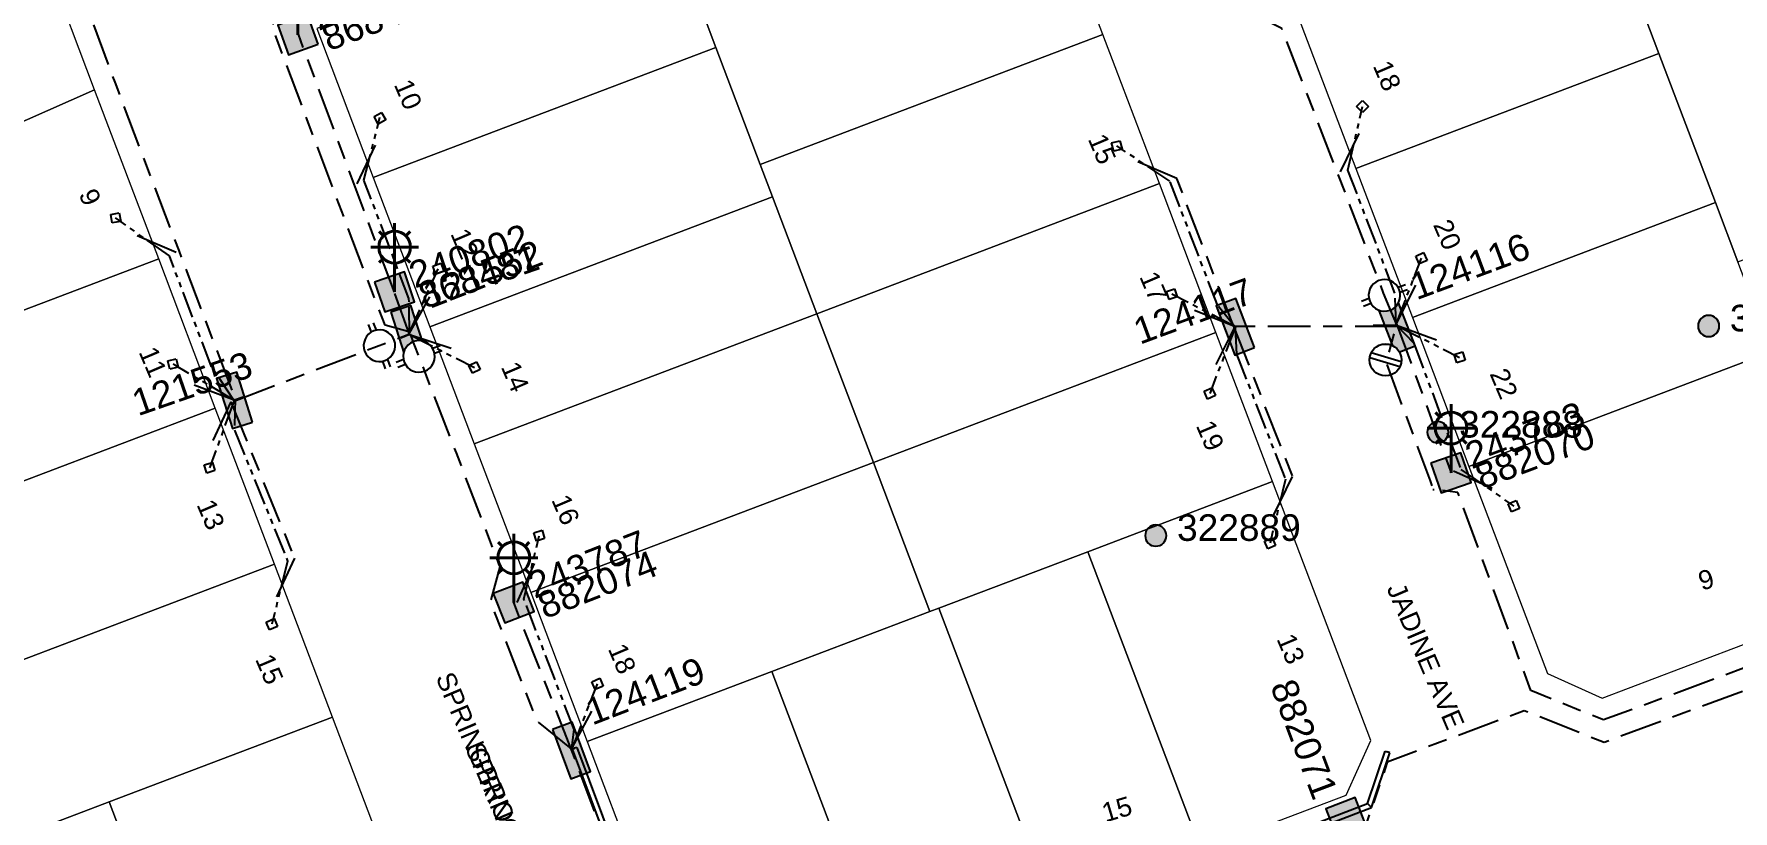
# Model space of a CAD drawing. Header units: metres. Extents: x 308667 to 309873, y 6270550 to 6271594.
# Drawn here: x 309256.3 to 309416.3, y 6271315.9 to 6271389.1 of the extents above; entities that cross this region are included whole.
import ezdxf
from ezdxf.enums import TextEntityAlignment as Align

# ---------------------------------------------------------------- set-up
doc = ezdxf.new("R2010")
doc.units = ezdxf.units.M
doc.linetypes.add('Cable Exist UG', pattern=[8.2, 4, -1.2, 1.8, -1.2])
doc.linetypes.add('PHANTOMX2', pattern=[5, 2.5, -0.5, 0.5, -0.5, 0.5, -0.5])
doc.layers.get('0').update_dxf_attribs({"color": 6})
for name, color, linetype, lineweight in [('_User_LV_Exist', 5, 'Continuous', 35), ('Cadastre Land Parcels_SP_EXT', 96, 'Continuous', 15), ('Cadastre Roads_SP_EXT', 54, 'Continuous', 15), ('Mains_LV_EXT', 161, 'Continuous', 25), ('Mains_LV_SL_EXT', 141, 'Continuous', 25)]:
    doc.layers.add(name, color=color, linetype=linetype, lineweight=lineweight)
for name, color, linetype in [('Equip_LV_EXT', 7, 'Continuous'), ('Equip_SP_SL_EXT', 7, 'Continuous'), ('Services_SP_EXT', 42, 'PHANTOMX2'), ('SupportsOH_SP_TR_HV_LV_SL_EXT', 7, 'Continuous'), ('SupportsUG_SP_LV_EXT', 7, 'Continuous'), ('SupportsUG_SP_LV_SL_EXT', 7, 'Continuous'), ('Trench_SP_EXT', 7, 'Continuous'), ('UG_Details_SP_MISC', 7, 'Continuous')]:
    doc.layers.add(name, color=color, linetype=linetype)
doc.styles.add('COLUMN_LABEL', font='arial.ttf')
doc.styles.add('iecARIAL', font='arial.ttf', dxfattribs={"height": 2})
doc.styles.add('POLE_LABEL', font='arial.ttf', dxfattribs={"height": 2})
doc.styles.get("Standard").update_dxf_attribs({"font": 'arial.ttf'})

# ---------------------------------------------------------------- blocks, each defined once
blk = doc.blocks.new('COLUMN_EXT')
blk.add_hatch(color=256).paths.add_polyline_path([(-1.49, 1.48), (-1.49, -1.49), (1.48, -1.49), (1.48, 1.48)])
blk.add_lwpolyline([(-1.49, -1.49), (1.48, -1.49), (1.48, 1.48), (-1.49, 1.48)], close=True)
for tag, height, style, flags, p in [('ASSET_NUM', 2.5, 'COLUMN_LABEL', 8, (2, 2)), ('STRUCTURE_PLANT_NUMBER', 0.2, 'POLE_LABEL', 9, (1.81, 0.03)), ('STREET_CODE', 0.2, 'COLUMN_LABEL', 9, (1.81, -0.2))]:
    blk.add_attdef(tag, text='', height=height, dxfattribs=dict(style=style, flags=flags)).set_placement(p, align=Align.MIDDLE_LEFT)
at = {"flags": 9}
for tag, p in [('COLUMN_TYPE', (1.81, -0.4)), ('OWNED_BY', (1.81, -0.6)), ('STATE', (1.81, -0.8)), ('USAGE', (1.81, -1)), ('STREETNAME', (1.81, -1.6)), ('LEGEND', (1.81, -1.2)), ('LOCATION', (1.81, -1.4)), ('SUBURB', (1.81, -1.8)), ('NOTES', (1.81, -2))]:
    blk.add_attdef(tag, text='', height=0.2, dxfattribs=at).set_placement(p, align=Align.MIDDLE_LEFT)
at = {"flags": 1}
blk.add_attdef('Z', (1.81, -2.35), '', height=0.2, dxfattribs=at)
blk = doc.blocks.new('PILLAR_EXT')
blk.add_hatch(color=256).paths.add_polyline_path([(-2.475, 0.99), (-2.475, -0.99), (2.475, -0.99), (2.475, 0.99)])
blk.add_lwpolyline([(-2.475, -0.99), (2.475, -0.99), (2.475, 0.99), (-2.475, 0.99)], close=True)
at = {"style": 'iecARIAL', "flags": 8}
blk.add_attdef('ASSET_NUM', (1.5, 3.5), '', height=2.5, dxfattribs=at)
for tag, p, flags in [('OWNED_BY', (0, -0.2), 9), ('STATE', (0, -0.4), 9), ('SUPPORT_TYPE', (0, -0.6), 9), ('STREETNAME', (0, -1.8), 9), ('USAGE', (0, -0.8), 9), ('LEGEND', (0, -1), 9), ('LOCATION', (0, -1.2), 9), ('NOTES', (0, -1.4), 9), ('PARENT', (0, -1.6), 9), ('SUBURB', (0, -2), 1)]:
    blk.add_attdef(tag, p, '', height=0.2, dxfattribs=dict(flags=flags))
blk = doc.blocks.new('SL_LANTERN_EXT')
at = {"lineweight": 40}
for p, q in [((0, 1.97), (0, 6.47)), ((-1.46, 5.68), (-1.06, 5.28)), ((1.46, 5.68), (1.06, 5.28)), ((-2.25, 4.22), (2.25, 4.22)), ((-1.46, 2.76), (-1.06, 3.16)), ((0, 0), (0, 2.72)), ((1.46, 2.76), (1.06, 3.16))]:
    blk.add_line(p, q, dxfattribs=at)
blk.add_circle((0, 4.22), 1.5, dxfattribs=at)
at = {"style": 'iecARIAL', "flags": 8}
blk.add_attdef('ASSET_NUM', (1.5, 1.5), '', height=2.5, dxfattribs=at)
for tag, p, height, flags in [('OPERATING_VOLTAGE', (0.98, -1.65), 0.2, 9), ('CONSTRUCTED_VOLTAGE', (0.98, -0.65), 0.2, 9), ('CONTROL_TYPE', (0.98, -0.85), 0.2, 9), ('LANTERN_PURPOSE', (0.98, -1.05), 0.2, 9), ('LANTERN_TYPE', (0.98, -1.25), 0.2, 9), ('NO_PHASES', (0.98, -1.45), 0.2, 9), ('LNUMBER', (2.18, -3.25), 2.5, 8), ('ORIENTATION', (0.98, -1.85), 0.2, 9), ('OWNED_BY', (0.98, -2.05), 0.2, 9), ('STATE', (0.98, -2.25), 0.2, 9), ('USAGE', (0.98, -2.45), 0.2, 9), ('CEXIST', (0.98, -2.65), 0.2, 9), ('CNEW', (0.98, -2.85), 0.2, 9), ('CNUMBER', (0.98, -3.05), 0.2, 9), ('CREMOVE', (0.98, -3.25), 0.2, 9), ('CREPLACE', (0.98, -3.45), 0.2, 9), ('LKINGHEIGHT', (0.98, -3.65), 0.2, 9), ('LBRACKET', (0.98, -3.85), 0.2, 9), ('LBRACKETVOCAB', (0.98, -4.05), 0.2, 9), ('LCATEGORY', (0.98, -4.25), 0.2, 9), ('LCHARGE1', (0.98, -4.45), 0.2, 9), ('LCHARGE1PERCENT', (0.98, -4.65), 0.2, 9), ('LCHARGE2', (0.98, -4.85), 0.2, 9), ('LCHARGE2PERCENT', (0.98, -5.05), 0.2, 9), ('LCHARGE3', (0.98, -5.25), 0.2, 9), ('LCHARGE3PERCENT', (0.98, -5.45), 0.2, 9), ('LEXIST', (0.98, -5.65), 0.2, 9), ('LLAMP', (0.98, -5.85), 0.2, 9), ('LLAMPVOCAB', (0.98, -6.05), 0.2, 9), ('LMAST', (0.98, -6.25), 0.2, 9), ('LMASTVOCAB', (0.98, -6.45), 0.2, 9), ('LNEW', (0.98, -6.65), 0.2, 9), ('LANTNUMBER', (0.98, -6.85), 0.2, 9), ('LOUTREACH', (0.98, -7.25), 0.2, 9), ('LOUTREACHVOCAB', (0.98, -7.45), 0.2, 9), ('LRATECODE', (0.98, -7.65), 0.2, 9), ('LREMOVE', (0.98, -7.85), 0.2, 9), ('LREPLACE', (0.98, -8.05), 0.2, 9), ('STREETNAME', (0.98, -9.25), 0.2, 9), ('SUBURB', (0.98, -9.45), 0.2, 1), ('LTYPE', (0.98, -8.25), 0.2, 9), ('LTYPEVOCAB', (0.98, -8.45), 0.2, 9), ('LEGEND', (0.98, -8.65), 0.2, 9), ('LOCATION', (0.98, -8.85), 0.2, 9), ('NOTES', (0.98, -9.05), 0.2, 9)]:
    blk.add_attdef(tag, p, '', height=height, dxfattribs=dict(flags=flags))
blk = doc.blocks.new('CCP_EXT')
at = {"flags": 9}
for tag, p in [('LIFE_SUPPORT', (0, -1.6)), ('STATE', (0, -1.8)), ('NOTES', (0, -2))]:
    blk.add_attdef(tag, text='', height=0.2, dxfattribs=at).set_placement(p, align=Align.MIDDLE_LEFT)
blk.add_wipeout([(0, 0.57), (0.57, 0), (0, -0.57), (-0.57, 0)])
blk.add_lwpolyline([(-0.57, 0), (0, 0.57), (0.57, 0), (0, -0.57), (-0.57, 0)])
at = {"flags": 1}
blk.add_attdef('Z', (0, 0), '', height=0.2, dxfattribs=at)
at = {"flags": 9}
for tag, p in [('CCP_TYPE', (0, 0)), ('CONSTRUCTED_VOLTAGE', (0, -0.2)), ('OPERATING_VOLTAGE', (0, -0.6)), ('ORIENTATION', (0, -0.8)), ('OWNED_BY', (0, -1)), ('NO_PHASES', (0, -0.4)), ('USAGE', (0, -1.2)), ('LEGEND', (0, -1.4))]:
    blk.add_attdef(tag, text='', height=0.2, dxfattribs=at).set_placement(p, align=Align.MIDDLE_LEFT)
blk = doc.blocks.new('POLE_EXT')
blk.add_hatch(color=256).paths.add_polyline_path([(-1, 0, 1), (1, 0, 1)])
blk.add_lwpolyline([(-1, 0, 1), (1, 0, 1)], format="xyb", close=True)
at = {"flags": 8}
blk.add_attdef('pNumber', text='', height=2, dxfattribs=at).set_placement((3, 2.5), align=Align.MIDDLE_CENTER)
at = {"style": 'POLE_LABEL', "flags": 9}
for tag, p in [('STRUCTURE_PLANT_NUMBER', (1.35, 0.03)), ('STREET_CODE', (1.35, -0.2))]:
    blk.add_attdef(tag, text='', height=0.2, dxfattribs=at).set_placement(p, align=Align.MIDDLE_LEFT)
at = {"flags": 9}
for tag, p in [('OWNED_BY', (1.35, -0.4)), ('SPECIAL_USE', (1.35, -0.8)), ('STATE', (1.35, -1)), ('cLV', (1.35, -1.4)), ('hDepth', (1.35, -1.6)), ('PARENT', (1.35, -0.6)), ('USAGE', (1.35, -1.2)), ('hDia', (1.35, -1.8)), ('cHV', (1.35, -2)), ('LBRACKET', (1.35, -2.2)), ('LExisting', (1.35, -2.4)), ('LANTNUMBER', (1.35, -2.6)), ('LOther', (1.35, -2.8)), ('LRemove', (1.35, -3)), ('LEGEND', (1.35, -3.2)), ('cLinedev', (1.35, -3.4)), ('pExisting', (1.35, -3.8)), ('pFooting', (1.35, -4.4)), ('pNew', (1.35, -4.6)), ('LOCATION', (1.35, -3.6)), ('PFNUMBER', (1.35, -4)), ('NEWPFNUMBER', (1.35, -4.2)), ('pRelocate', (1.35, -5)), ('pRemove', (1.35, -5.2)), ('pReplace', (1.35, -5.4)), ('pStay', (1.35, -5.6)), ('pType', (1.35, -5.8)), ('cspan', (1.35, -6)), ('STREETNAME', (1.35, -6.2)), ('SUBURB', (1.35, -6.4)), ('OPERATED_BY', (1.36, -7.01)), ('NOTES', (1.35, -6.6)), ('MAINTAINED_BY', (1.36, -6.81))]:
    blk.add_attdef(tag, text='', height=0.2, dxfattribs=at).set_placement(p, align=Align.MIDDLE_LEFT)
at = {"flags": 1}
blk.add_attdef('Z', (1.35, -7.33), '', height=0.2, dxfattribs=at)
blk = doc.blocks.new('LV_UG_LINKS_OPEN_EXT')
for p, q in [((-0.25, 1.47), (-0.25, 2.22)), ((0.25, 1.47), (0.25, 2.22)), ((-0.25, -1.47), (-0.25, -2.22)), ((0.25, -1.47), (0.25, -2.22))]:
    blk.add_line(p, q)
at = {"flags": 9}
for tag, p in [('ACTUAL_STATUS', (0, 0)), ('CONSTRUCTED_VOLTAGE', (0, -0.2)), ('OPERATING_VOLTAGE', (0, -0.6)), ('ORIENTATION', (0, -0.8)), ('STATE', (0, -1)), ('SWITCH_TYPE', (0, -1.2)), ('NO_PHASES', (0, -0.4)), ('USAGE', (0, -1.4)), ('NOTES', (0, -1.6))]:
    blk.add_attdef(tag, text='', height=0.2, dxfattribs=at).set_placement(p, align=Align.MIDDLE_LEFT)
at = {"flags": 1}
blk.add_attdef('Z', (0, 0), '', height=0.2, dxfattribs=at)
blk.add_wipeout([(-0.25, 1.47), (-0.43, 1.43), (-0.61, 1.36), (-0.77, 1.28), (-0.93, 1.17), (-1.07, 1.05), (-1.19, 0.9), (-1.29, 0.75), (-1.38, 0.58), (-1.44, 0.4), (-1.48, 0.22), (-1.49, 0.03), (-1.49, -0.16), (-1.45, -0.34), (-1.4, -0.52), (-1.32, -0.69), (-1.23, -0.85), (-1.11, -1), (-0.98, -1.13), (-0.83, -1.24), (-0.66, -1.34), (-0.49, -1.41), (-0.31, -1.46), (-0.13, -1.49), (0.06, -1.49), (0.25, -1.47), (0.43, -1.43), (0.61, -1.36), (0.77, -1.28), (0.93, -1.17), (1.07, -1.05), (1.19, -0.9), (1.29, -0.75), (1.38, -0.58), (1.44, -0.4), (1.48, -0.22), (1.49, -0.03), (1.49, 0.16), (1.45, 0.34), (1.4, 0.52), (1.32, 0.69), (1.23, 0.85), (1.11, 1), (0.98, 1.13), (0.83, 1.24), (0.66, 1.34), (0.49, 1.41), (0.31, 1.46), (0.13, 1.49), (-0.06, 1.49)])
blk.add_lwpolyline([(0, -1.49, 1), (0, 1.49, 1)], format="xyb", close=True)
blk = doc.blocks.new('LV_UG_LINKS_CLOSED_EXT')
blk.add_wipeout([(-1.06, 1.06), (-1.18, 0.92), (-1.29, 0.76), (-1.37, 0.59), (-1.43, 0.42), (-1.48, 0.23), (-1.49, 0.05), (-1.49, -0.14), (-1.46, -0.33), (-1.41, -0.51), (-1.33, -0.68), (-1.24, -0.84), (-1.12, -0.99), (-0.99, -1.12), (-0.84, -1.24), (-0.68, -1.33), (-0.51, -1.41), (-0.33, -1.46), (-0.14, -1.49), (0.05, -1.49), (0.23, -1.48), (0.42, -1.43), (0.59, -1.37), (0.76, -1.29), (0.92, -1.18), (1.06, -1.06), (1.18, -0.92), (1.29, -0.76), (1.37, -0.59), (1.43, -0.42), (1.48, -0.23), (1.49, -0.05), (1.49, 0.14), (1.46, 0.33), (1.41, 0.51), (1.33, 0.68), (1.24, 0.84), (1.12, 0.99), (0.99, 1.12), (0.84, 1.24), (0.68, 1.33), (0.51, 1.41), (0.33, 1.46), (0.14, 1.49), (-0.05, 1.49), (-0.23, 1.48), (-0.42, 1.43), (-0.59, 1.37), (-0.76, 1.29), (-0.92, 1.18)])
for p, q in [((-0.25, -1.48), (-0.25, 1.48)), ((0.25, -1.48), (0.25, 1.48))]:
    blk.add_line(p, q)
blk.add_circle((0, 0), 1.5)
at = {"flags": 9}
for tag, p in [('ACTUAL_STATUS', (0, 0)), ('CONSTRUCTED_VOLTAGE', (0, -0.2)), ('OPERATING_VOLTAGE', (0, -0.6)), ('ORIENTATION', (0, -0.8)), ('STATE', (0, -1)), ('SWITCH_TYPE', (0, -1.2)), ('NO_PHASES', (0, -0.4)), ('USAGE', (0, -1.4)), ('NOTES', (0, -1.6))]:
    blk.add_attdef(tag, text='', height=0.2, dxfattribs=at).set_placement(p, align=Align.MIDDLE_LEFT)
at = {"flags": 1}
blk.add_attdef('Z', (0, 0), '', height=0.2, dxfattribs=at)

msp = doc.modelspace()

# ---------------------------------------------------------------- linework, layer by layer
at = {"layer": 'Cadastre Land Parcels_SP_EXT', "linetype": 'Continuous'}
for points in [[(309430.767, 6271372.94), (309420.076, 6271401.135), (309417.946, 6271406.752), (309403.918, 6271401.431), (309409.311, 6271387.212), (309414.631, 6271373.182), (309416.74, 6271367.621), (309430.767, 6271372.94)], [(309356.952, 6271389), (309350.925, 6271404.905), (309318.655, 6271392.663), (309320.498, 6271387.797), (309324.68, 6271376.761), (309356.952, 6271389)], [(309409.311, 6271387.212), (309403.918, 6271401.431), (309403.28, 6271403.099), (309374.75, 6271392.282), (309380.772, 6271376.386), (309409.311, 6271387.212)], [(309320.498, 6271387.797), (309318.655, 6271392.663), (309315.179, 6271401.832), (309282.909, 6271389.592), (309288.227, 6271375.556), (309320.498, 6271387.797)], [(309261.989, 6271383.817), (309259.815, 6271389.552), (309259.526, 6271390.305), (309259.23, 6271391.055), (309258.927, 6271391.804), (309258.617, 6271392.548), (309258.3, 6271393.29), (309257.978, 6271394.03), (309257.648, 6271394.766), (309257.312, 6271395.498), (309256.969, 6271396.228), (309256.619, 6271396.956), (309256.263, 6271397.679), (309222.312, 6271382.655), (309227.63, 6271368.62), (309261.989, 6271383.817)], [(309325.828, 6271373.731), (309324.68, 6271376.761), (309320.498, 6271387.797), (309288.227, 6271375.556), (309293.556, 6271361.495), (309325.828, 6271373.731)], [(309362.268, 6271374.97), (309358.1, 6271385.968), (309356.952, 6271389), (309324.68, 6271376.761), (309325.828, 6271373.731), (309330.002, 6271362.727), (309362.268, 6271374.97)], [(309414.631, 6271373.182), (309409.311, 6271387.212), (309380.772, 6271376.386), (309386.094, 6271362.358), (309414.631, 6271373.182)], [(309268.023, 6271367.893), (309261.989, 6271383.817), (309227.63, 6271368.62), (309232.947, 6271354.586), (309268.023, 6271367.893)], [(309367.591, 6271360.942), (309362.268, 6271374.97), (309330.002, 6271362.727), (309335.325, 6271348.7), (309367.591, 6271360.942)], [(309330.002, 6271362.727), (309325.828, 6271373.731), (309293.556, 6271361.495), (309297.735, 6271350.486), (309330.002, 6271362.727)], [(309419.943, 6271359.151), (309416.74, 6271367.621), (309414.631, 6271373.182), (309386.094, 6271362.358), (309391.415, 6271348.329), (309419.943, 6271359.151)], [(309273.351, 6271353.834), (309268.023, 6271367.893), (309232.947, 6271354.586), (309238.272, 6271340.533), (309273.351, 6271353.834)], [(309335.325, 6271348.7), (309330.002, 6271362.727), (309297.735, 6271350.486), (309303.059, 6271336.458), (309335.325, 6271348.7)], [(309341.49, 6271334.992), (309355.519, 6271340.314), (309372.914, 6271346.914), (309367.591, 6271360.942), (309335.325, 6271348.7), (309340.648, 6271334.672), (309341.49, 6271334.992)], [(309428.753, 6271335.929), (309419.943, 6271359.151), (309391.415, 6271348.329), (309398.801, 6271328.861), (309403.964, 6271326.535), (309428.753, 6271335.929)], [(309278.928, 6271339.14), (309273.351, 6271353.834), (309238.272, 6271340.533), (309243.857, 6271325.832), (309278.928, 6271339.14)], [(309325.778, 6271329.03), (309340.648, 6271334.672), (309335.325, 6271348.7), (309303.059, 6271336.458), (309308.383, 6271322.43), (309325.778, 6271329.03)], [(309379.839, 6271317.393), (309382.161, 6271322.552), (309372.914, 6271346.914), (309355.519, 6271340.314), (309366.183, 6271312.217), (309379.839, 6271317.393)], [(309366.183, 6271312.217), (309355.519, 6271340.314), (309341.49, 6271334.992), (309352.152, 6271306.899), (309366.183, 6271312.217)], [(309263.35, 6271316.752), (309284.393, 6271324.736), (309278.928, 6271339.14), (309243.857, 6271325.832), (309249.321, 6271311.429), (309263.35, 6271316.752)], [(309352.152, 6271306.899), (309341.49, 6271334.992), (309340.648, 6271334.672), (309325.778, 6271329.03), (309336.438, 6271300.943), (309352.152, 6271306.899)], [(309336.438, 6271300.943), (309325.778, 6271329.03), (309308.383, 6271322.43), (309317.618, 6271298.089), (309322.783, 6271295.766), (309336.438, 6271300.943)], [(309290.074, 6271309.761), (309284.393, 6271324.736), (309263.35, 6271316.752), (309269.029, 6271301.781), (309290.074, 6271309.761)], [(309274.836, 6271286.474), (309263.35, 6271316.752), (309249.321, 6271311.429), (309260.811, 6271281.136), (309274.836, 6271286.474)]]:
    msp.add_lwpolyline(points, close=True, dxfattribs=at)
at = {"layer": 'Mains_LV_EXT', "linetype": 'Cable Exist UG', "flags": 128}
msp.add_lwpolyline([(309338.652, 6271299.479), (309336.447, 6271296.496), (309323.04, 6271291.437), (309314.501, 6271295.448), (309313.215, 6271299.091), (309314.151, 6271302.34), (309306.892, 6271321.667)], dxfattribs=at)
at = {"layer": 'Mains_LV_SL_EXT', "linetype": 'Cable Exist UG'}
msp.add_lwpolyline([(309306.901, 6271321.643), (309301.467, 6271335.525)], dxfattribs=at)
at = {"layer": 'Trench_SP_EXT', "linetype": 'Cable Exist UG'}
for points in [[(309379.331, 6271376.096), (309381.235, 6271380.039)], [(309286.714, 6271374.967), (309288.626, 6271378.989)], [(309269.677, 6271368.492), (309265.591, 6271370.227)], [(309384.619, 6271361.856), (309386.66, 6271365.878)], [(309291.598, 6271360.825), (309293.925, 6271364.927)], [(309369.287, 6271361.565), (309365.196, 6271363.171)], [(309290.834, 6271360.443), (309291.582, 6271360.777)], [(309291.752, 6271360.73), (309296.046, 6271359.323)], [(309369.355, 6271361.531), (309367.385, 6271357.519)], [(309369.224, 6271361.606), (309374.778, 6271347.39), (309372.854, 6271343.459)], [(309371.112, 6271361.507), (309369.368, 6271361.519)], [(309382.408, 6271361.634), (309384.55, 6271361.675)], [(309384.603, 6271361.65), (309388.84, 6271360.095)], [(309275.118, 6271354.589), (309270.89, 6271356.181)], [(309274.816, 6271354.42), (309272.967, 6271350.458)], [(309274.811, 6271354.431), (309280.802, 6271339.701), (309278.926, 6271335.617)], [(309275.977, 6271354.86), (309275.15, 6271354.573)], [(309389.951, 6271347.931), (309394.033, 6271346.098)], [(309301.786, 6271335.534), (309303.623, 6271339.657)], [(309306.92, 6271321.789), (309309.045, 6271325.73)]]:
    msp.add_lwpolyline(points, dxfattribs=at)
at = {"layer": 'UG_Details_SP_MISC'}
for p, q in [((309306.962, 6271321.724), (309307.186, 6271321.808)), ((309306.962, 6271321.724), (309316.326, 6271296.611)), ((309307.411, 6271321.892), (309307.186, 6271321.808)), ((309307.411, 6271321.892), (309316.706, 6271296.964)), ((309381.85, 6271316.595), (309383.524, 6271321.544)), ((309382.232, 6271316.228), (309383.979, 6271321.391)), ((309383.524, 6271321.544), (309383.751, 6271321.467)), ((309383.979, 6271321.391), (309383.751, 6271321.467)), ((309322.952, 6271293.553), (309382.232, 6271316.228)), ((309322.97, 6271294.073), (309381.85, 6271316.595)), ((309381.85, 6271316.595), (309382.041, 6271316.411)), ((309382.232, 6271316.228), (309382.041, 6271316.411))]:
    msp.add_line(p, q, dxfattribs=at)

# ---------------------------------------------------------------- block references
at = {"layer": 'Equip_SP_SL_EXT'}
ref = msp.add_blockref('SL_LANTERN_EXT', (309281.129, 6271388.996), dxfattribs=at)
ref.add_attrib('ASSET_NUM', '240801', dxfattribs={"layer": '0', "height": 2.5, "rotation": 21.01094, "style": 'iecARIAL'}).set_placement((309282.629, 6271390.496), align=Align.MIDDLE_LEFT)
ref = msp.add_blockref('SL_LANTERN_EXT', (309290.243, 6271364.77), dxfattribs=at)
ref.add_attrib('ASSET_NUM', '240802', dxfattribs={"layer": '0', "height": 2.5, "rotation": 19.04818, "style": 'iecARIAL'}).set_placement((309291.743, 6271366.27), align=Align.MIDDLE_LEFT)
ref = msp.add_blockref('SL_LANTERN_EXT', (309389.73, 6271347.736), dxfattribs=at)
ref.add_attrib('ASSET_NUM', '243783', dxfattribs={"layer": '0', "height": 2.5, "rotation": 20.68759, "style": 'iecARIAL'}).set_placement((309391.23, 6271349.236), align=Align.MIDDLE_LEFT)
ref = msp.add_blockref('SL_LANTERN_EXT', (309301.467, 6271335.525), dxfattribs=at)
ref.add_attrib('ASSET_NUM', '243787', dxfattribs={"layer": '0', "height": 2.5, "rotation": 21.29347, "style": 'iecARIAL'}).set_placement((309302.967, 6271337.025), align=Align.MIDDLE_LEFT)
at = {"layer": 'SupportsOH_SP_TR_HV_LV_SL_EXT'}
ref = msp.add_blockref('POLE_EXT', (309413.988, 6271361.562), dxfattribs=at)
ref.add_attrib('ASSET_NUM', '322887', dxfattribs={"layer": '0', "height": 2.5, "style": 'POLE_LABEL'}).set_placement((309415.988, 6271362.312), align=Align.MIDDLE_LEFT)
ref = msp.add_blockref('POLE_EXT', (309388.488, 6271351.562), dxfattribs=at)
ref.add_attrib('ASSET_NUM', '322888', dxfattribs={"layer": '0', "height": 2.5, "style": 'POLE_LABEL'}).set_placement((309390.488, 6271352.312), align=Align.MIDDLE_LEFT)
at = {"layer": 'SupportsUG_SP_LV_EXT'}
ref = msp.add_blockref('PILLAR_EXT', (309384.541, 6271361.652), dxfattribs=dict(at, rotation=291.1473959792926))
ref.add_attrib('ASSET_NUM', '124116', dxfattribs={"layer": '0', "height": 2.5, "rotation": 20.42152, "style": 'iecARIAL'}).set_placement((309386.041, 6271365.152), align=Align.MIDDLE_LEFT)
ref = msp.add_blockref('PILLAR_EXT', (309291.594, 6271360.823), dxfattribs=dict(at, rotation=287.7432984177815))
ref.add_attrib('ASSET_NUM', '121552', dxfattribs={"layer": '0', "height": 2.5, "rotation": 21.40495, "style": 'iecARIAL'}).set_placement((309293.094, 6271364.323), align=Align.MIDDLE_LEFT)
ref = msp.add_blockref('PILLAR_EXT', (309369.421, 6271361.497), dxfattribs=dict(at, rotation=110.927162859228))
ref.add_attrib('ASSET_NUM', '124117', dxfattribs={"layer": '0', "height": 2.5, "rotation": 20.25663, "style": 'iecARIAL'}).set_placement((309370.921, 6271364.997), align=Align.MIDDLE_RIGHT)
ref = msp.add_blockref('PILLAR_EXT', (309275.163, 6271354.562), dxfattribs=dict(at, rotation=107.4028575418082))
ref.add_attrib('ASSET_NUM', '121553', dxfattribs={"layer": '0', "height": 2.5, "rotation": 19.17002, "style": 'iecARIAL'}).set_placement((309276.664, 6271358.062), align=Align.MIDDLE_RIGHT)
ref = msp.add_blockref('PILLAR_EXT', (309306.896, 6271321.603), dxfattribs=dict(at, rotation=290.5770819962825))
ref.add_attrib('ASSET_NUM', '124119', dxfattribs={"layer": '0', "height": 2.5, "rotation": 21.09313, "style": 'iecARIAL'}).set_placement((309308.396, 6271325.103), align=Align.MIDDLE_LEFT)
at = {"layer": 'SupportsUG_SP_LV_SL_EXT'}
ref = msp.add_blockref('COLUMN_EXT', (309281.129, 6271388.996), dxfattribs=dict(at, rotation=110.0600819651488))
ref.add_attrib('ASSET_NUM', '868480', dxfattribs={"layer": '0', "height": 2.5, "rotation": 21.01094, "style": 'COLUMN_LABEL'}).set_placement((309283.129, 6271389.746), align=Align.TOP_LEFT)
ref = msp.add_blockref('COLUMN_EXT', (309290.243, 6271364.77), dxfattribs=dict(at, rotation=288.6921361910782))
ref.add_attrib('ASSET_NUM', '868481', dxfattribs={"layer": '0', "height": 2.5, "rotation": 19.04818, "style": 'COLUMN_LABEL'}).set_placement((309292.243, 6271365.52), align=Align.TOP_LEFT)
ref = msp.add_blockref('COLUMN_EXT', (309389.73, 6271347.736), dxfattribs=dict(at, rotation=289.2269239073916))
ref.add_attrib('ASSET_NUM', '882070', dxfattribs={"layer": '0', "height": 2.5, "rotation": 20.68759, "style": 'COLUMN_LABEL'}).set_placement((309391.73, 6271348.486), align=Align.TOP_LEFT)
ref = msp.add_blockref('COLUMN_EXT', (309301.467, 6271335.525), dxfattribs=dict(at, rotation=291.447346322813))
ref.add_attrib('ASSET_NUM', '882074', dxfattribs={"layer": '0', "height": 2.5, "rotation": 21.29347, "style": 'COLUMN_LABEL'}).set_placement((309303.467, 6271336.275), align=Align.TOP_LEFT)
ref = msp.add_blockref('COLUMN_EXT', (309379.858, 6271315.254), dxfattribs=dict(at, rotation=21.19779674550839))
ref.add_attrib('ASSET_NUM', '882071', dxfattribs={"layer": '0', "height": 2.5, "rotation": 290.64351, "style": 'COLUMN_LABEL'}).set_placement((309379.124, 6271317.656), align=Align.TOP_RIGHT)

# ---------------------------------------------------------------- texts
at = {"layer": '_User_LV_Exist'}
msp.add_text('SPRINGBROOK BVD', height=1.8, rotation=293.08441, dxfattribs=at).set_placement((309294.076, 6271328.488))
at = {"layer": 'Cadastre Land Parcels_SP_EXT'}
for s, rotation, p in [('18', 293.07911, (309382.339, 6271386.07)), ('10', 293.08178, (309290.146, 6271384.31)), ('15', 293.08306, (309355.502, 6271379.178)), ('9', 293.08405, (309260.464, 6271373.991)), ('12', 293.08636, (309295.469, 6271370.262)), ('20', 293.10901, (309388.011, 6271371.109)), ('17', 293.11388, (309360.351, 6271366.219)), ('11', 293.08441, (309266.109, 6271359.127)), ('14', 293.12353, (309300.223, 6271357.727)), ('22', 293.1056, (309393.332, 6271357.08)), ('19', 293.11729, (309365.675, 6271352.191)), ('13', 293.12004, (309271.562, 6271344.751)), ('16', 293.11729, (309304.975, 6271345.209)), ('9', 16.58894, (309413.341, 6271336.635)), ('13', 293.1201, (309373.27, 6271332.108)), ('15', 293.1085, (309277.083, 6271330.201)), ('18', 293.11729, (309310.299, 6271331.181)), ('15', 16.59438, (309357.174, 6271314.813))]:
    msp.add_text(s, height=1.8, rotation=rotation, dxfattribs=at).set_placement(p)
at = {"layer": 'Cadastre Roads_SP_EXT'}
for s, rotation, p in [('JADINE AVE', 293.13142, (309383.635, 6271336.877)), ('SPRINGBROOK BVD', 293.08441, (309296.841, 6271321.873))]:
    msp.add_text(s, height=1.8, rotation=rotation, dxfattribs=at).set_placement(p)

# ---------------------------------------------------------------- next in the draw order: block references
at = {"layer": 'Equip_LV_EXT'}
for name, p, rotation in [('LV_UG_LINKS_OPEN_EXT', (309288.809, 6271359.711), 20.54956651835399), ('LV_UG_LINKS_CLOSED_EXT', (309383.556, 6271358.371), 73.28502516447112)]:
    msp.add_blockref(name, p, dxfattribs=dict(at, rotation=rotation))
at = {"layer": 'Services_SP_EXT'}
for p, rotation in [((309288.853, 6271381.129), 255.0309802863401), ((309358.251, 6271378.517), 329.6650624847754), ((309263.98, 6271371.744), 324.977539244743), ((309386.934, 6271367.939), 249.1473955872702), ((309294.356, 6271366.957), 245.7432983680532), ((309363.432, 6271364.56), 332.9271628590067), ((309390.542, 6271358.613), 153.1473956671529), ((309269.374, 6271357.987), 329.4028577404138), ((309297.774, 6271357.647), 160.4567093712783), ((309367.004, 6271355.219), 68.92716284706196), ((309272.815, 6271348.217), 62.1367004269114), ((309395.651, 6271344.604), 157.3748908909888), ((309303.862, 6271341.824), 152.5770823165289), ((309372.683, 6271341.104), 68.25331319496445), ((309278.681, 6271333.48), 68.5007701420926), ((309309.351, 6271327.866), 248.5770820907568)]:
    msp.add_blockref('CCP_EXT', p, dxfattribs=dict(at, rotation=rotation))
msp.add_blockref('CCP_EXT', (309381.398, 6271382.228), dxfattribs=at)

# ---------------------------------------------------------------- next in the draw order: linework, layer by layer
at = {"layer": 'Mains_LV_EXT', "linetype": 'Cable Exist UG', "flags": 128}
for points in [[(309250.887, 6271411.896), (309252.317, 6271409.392), (309252.317, 6271409.392), (309258.127, 6271398.66), (309260.739, 6271393.029), (309263.879, 6271384.511), (309269.908, 6271368.678), (309275.277, 6271354.526)], [(309478.861, 6271356.876), (309477.969, 6271354.652), (309478.861, 6271350.713), (309478.861, 6271350.713), (309477.013, 6271350.017), (309472.382, 6271348.182), (309458.473, 6271342.836), (309444.517, 6271337.473), (309442.366, 6271334.504), (309442.366, 6271334.504), (309431.157, 6271330.197), (309429.625, 6271329.631), (309426.603, 6271330.647), (309404.137, 6271322.349), (309396.62, 6271325.339), (309383.728, 6271320.5), (309383.728, 6271320.5), (309381.398, 6271313.699), (309381.398, 6271313.699), (309367.902, 6271308.524), (309353.938, 6271303.07), (309342.017, 6271298.593), (309338.543, 6271299.425)]]:
    msp.add_lwpolyline(points, dxfattribs=at)
at = {"layer": 'Mains_LV_SL_EXT', "linetype": 'Cable Exist UG'}
msp.add_lwpolyline([(309290.229, 6271364.74), (309281.177, 6271389.034)], dxfattribs=at)
at = {"layer": 'Services_SP_EXT'}
for points in [[(309369.41, 6271361.468), (309367.762, 6271363.462), (309367.762, 6271363.462), (309363.252, 6271375.213), (309358.251, 6271378.517)], [(309275.13, 6271354.529), (309272.989, 6271357.736), (309272.989, 6271357.736), (309269.026, 6271368.184), (309263.956, 6271371.737)], [(309369.421, 6271361.497), (309363.432, 6271364.56)], [(309369.421, 6271361.497), (309367.004, 6271355.219)], [(309369.385, 6271361.404), (309369.53, 6271358.899), (309369.53, 6271358.899), (309374.126, 6271347.135), (309372.683, 6271341.104)], [(309275.163, 6271354.562), (309269.374, 6271357.987)], [(309275.121, 6271354.543), (309272.815, 6271348.217)], [(309275.211, 6271354.699), (309275.148, 6271351.746), (309275.148, 6271351.746), (309280.154, 6271339.437), (309278.681, 6271333.48)], [(309306.895, 6271321.603), (309307.151, 6271323.576), (309302.413, 6271335.852), (309303.862, 6271341.824)], [(309306.895, 6271321.603), (309309.351, 6271327.866)]]:
    msp.add_lwpolyline(points, dxfattribs=at)
at = {"layer": 'Trench_SP_EXT', "linetype": 'Cable Exist UG'}
msp.add_lwpolyline([(309369.228, 6271361.597), (309363.906, 6271375.464), (309359.84, 6271377.175)], dxfattribs=at)

# ---------------------------------------------------------------- next in the draw order: block references
at = {"layer": 'Equip_LV_EXT'}
for p, rotation in [((309383.459, 6271364.45), 291.1473959792926), ((309292.537, 6271358.705), 291.1723837098289)]:
    msp.add_blockref('LV_UG_LINKS_OPEN_EXT', p, dxfattribs=dict(at, rotation=rotation))
at = {"layer": 'SupportsOH_SP_TR_HV_LV_SL_EXT'}
ref = msp.add_blockref('POLE_EXT', (309361.924, 6271341.833), dxfattribs=at)
ref.add_attrib('ASSET_NUM', '322889', dxfattribs={"layer": '0', "height": 2.5, "style": 'POLE_LABEL'}).set_placement((309363.924, 6271342.583), align=Align.MIDDLE_LEFT)

# ---------------------------------------------------------------- next in the draw order: linework, layer by layer
at = {"layer": 'Mains_LV_EXT', "linetype": 'Cable Exist UG', "flags": 128}
for points in [[(309384.626, 6271361.684), (309383.377, 6271364.665), (309383.377, 6271364.665), (309379.09, 6271375.889), (309373.787, 6271389.574), (309371.082, 6271390.955), (309371.082, 6271390.955), (309365.014, 6271407.197), (309365.014, 6271407.197), (309361.263, 6271416.777), (309362.224, 6271419.595)], [(309291.699, 6271360.987), (309289.335, 6271361.648), (309289.335, 6271361.648), (309284.546, 6271374.242), (309279.276, 6271388.252), (309278.628, 6271389.846), (309280.097, 6271391.628), (309280.097, 6271391.628), (309277.564, 6271398.397), (309275.662, 6271402.885), (309273.185, 6271408), (309267.807, 6271417.867)], [(309275.181, 6271354.527), (309291.66, 6271360.833)], [(309306.884, 6271321.741), (309303.686, 6271324.332), (309303.686, 6271324.332), (309299.577, 6271334.865), (309299.28, 6271335.641), (309300.181, 6271338.875), (309300.181, 6271338.875), (309296.057, 6271349.629), (309291.73, 6271360.786)], [(309384.688, 6271361.514), (309369.403, 6271361.506)], [(309443.775, 6271339.526), (309441.649, 6271336.371), (309441.649, 6271336.371), (309430.452, 6271332.068), (309429.594, 6271331.751), (309426.572, 6271332.768), (309426.572, 6271332.768), (309404.1, 6271324.468), (309397.246, 6271327.239), (309390.382, 6271345.892), (309388.086, 6271346.163), (309388.086, 6271346.163), (309387.781, 6271346.992), (309383.635, 6271358.136), (309384.618, 6271361.705)]]:
    msp.add_lwpolyline(points, dxfattribs=at)
at = {"layer": 'Mains_LV_SL_EXT', "linetype": 'Cable Exist UG'}
for points in [[(309291.621, 6271360.871), (309290.19, 6271364.778)], [(309384.59, 6271361.782), (309389.73, 6271347.736)]]:
    msp.add_lwpolyline(points, dxfattribs=at)
at = {"layer": 'Services_SP_EXT'}
for points in [[(309384.56, 6271361.701), (309384.45, 6271364.657), (309384.45, 6271364.657), (309380.022, 6271376.25), (309381.398, 6271382.228)], [(309291.635, 6271360.826), (309291.594, 6271364.149), (309291.594, 6271364.149), (309287.353, 6271375.301), (309288.858, 6271381.231)], [(309291.594, 6271360.823), (309294.356, 6271366.957)], [(309384.541, 6271361.652), (309386.934, 6271367.939)], [(309291.569, 6271360.798), (309297.774, 6271357.647)], [(309384.541, 6271361.652), (309390.542, 6271358.613)], [(309384.636, 6271361.604), (309386.226, 6271359.952), (309386.226, 6271359.952), (309390.652, 6271348.053), (309395.651, 6271344.604)]]:
    msp.add_lwpolyline(points, dxfattribs=at)

doc.saveas('drawing.dxf')
